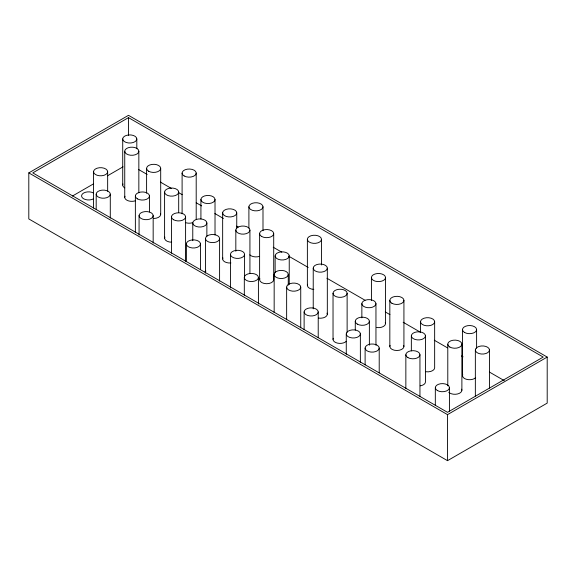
<?xml version="1.0" encoding="UTF-8"?>
<svg xmlns="http://www.w3.org/2000/svg" width="576" height="576" viewBox="0 0 576 576"><rect width="100%" height="100%" fill="white"/><g stroke="black" fill="none" stroke-linecap="round" stroke-linejoin="round"><path stroke-width="0.86" d="M28.8 172.886L128.491 115.33L547.2 357.07L547.2 403.114L447.509 460.67L28.8 218.93L28.8 172.886L447.509 414.626L547.2 357.07M128.491 117.634L32.789 172.886L447.509 412.322L543.211 357.07L128.491 117.634L128.491 135.338M72.468 196.02L93.478 183.895M107.482 175.81L123.048 166.824M138.607 169.517L147.168 174.456M160.394 182.095L171.288 188.388M178.286 192.427L182.182 194.674M196.186 202.759L201.636 205.906M214.862 213.545L223.416 218.484M236.65 226.123L238.205 227.016M273.218 247.234L281.772 252.173M288.778 256.219L308.232 267.451M326.902 278.23L365.033 300.24M385.258 311.918L389.93 314.618M403.157 322.25L420.271 332.136M434.282 340.222L447.509 347.861M461.513 355.946L463.068 356.846M489.521 372.118L504.31 380.65M489.456 349.992A7.049 4.068 0 0 1 478.879 353.52A7.049 4.068 0 0 1 478.879 346.471A7.049 4.068 0 0 1 489.456 349.992L489.456 388.073M476.604 329.602L476.604 348.199M475.351 349.992L475.351 396.043M462.506 329.602L462.506 375.653M461.887 344.182L461.887 390.226M449.424 387.677L449.424 411.581M447.79 344.182L447.79 385.798M447.509 414.626L447.509 460.67M435.326 387.677L435.326 405.382M434.65 321.746A7.049 4.068 0 0 1 424.073 325.274A7.049 4.068 0 0 1 424.073 318.218A7.049 4.068 0 0 1 434.65 321.746L434.65 367.79A7.049 4.068 0 0 1 425.772 371.722M425.455 335.873A7.049 4.068 0 0 1 414.878 339.394A7.049 4.068 0 0 1 414.878 332.345A7.049 4.068 0 0 1 425.455 335.873L425.455 381.917A7.049 4.068 0 0 1 420.228 385.848M420.552 321.746L420.552 332.374M419.947 354.737L419.947 396.36M411.35 335.873L411.35 350.921M405.85 354.737L405.85 388.39M403.927 300.384L403.927 346.428M389.83 300.384L389.83 346.428M385.524 277.546A7.049 4.068 0 0 1 374.954 281.074A7.049 4.068 0 0 1 374.954 274.025A7.049 4.068 0 0 1 385.524 277.546L385.524 323.59M379.21 348.055A7.049 4.068 0 0 1 368.64 351.583A7.049 4.068 0 0 1 368.64 344.534A7.049 4.068 0 0 1 379.21 348.055L379.21 372.852M375.955 303.674A7.049 4.068 0 0 1 365.386 307.202A7.049 4.068 0 0 1 365.386 300.154A7.049 4.068 0 0 1 375.955 303.674L375.955 345.29M371.426 277.546L371.426 300.571M369.374 321.25L369.374 345.154M365.112 348.055L365.112 364.882M361.858 303.674L361.858 317.844M360.367 333.922A7.049 4.068 0 0 1 349.79 337.45A7.049 4.068 0 0 1 349.79 330.401A7.049 4.068 0 0 1 360.367 333.922L360.367 362.261M355.277 321.25L355.277 330.106M347.126 293.292A7.049 4.068 0 0 1 336.55 296.82A7.049 4.068 0 0 1 336.55 289.771A7.049 4.068 0 0 1 347.126 293.292L347.126 332.258M346.27 333.922L346.27 354.29M333.029 293.292L333.029 339.336M327.326 268.121A7.049 4.068 0 0 1 316.757 271.642A7.049 4.068 0 0 1 316.757 264.593A7.049 4.068 0 0 1 327.326 268.121L327.326 314.165M321.473 239.306A7.049 4.068 0 0 1 310.896 242.834A7.049 4.068 0 0 1 310.896 235.786A7.049 4.068 0 0 1 321.473 239.306L321.473 264.989M318.218 311.926A7.049 4.068 0 0 1 307.642 315.446A7.049 4.068 0 0 1 307.642 308.398A7.049 4.068 0 0 1 318.218 311.926L318.218 337.601M313.229 268.121L313.229 308.851M307.375 239.306L307.375 285.358M304.121 311.926L304.121 329.638M300.737 287.129A7.049 4.068 0 0 1 290.16 290.657A7.049 4.068 0 0 1 290.16 283.608A7.049 4.068 0 0 1 300.737 287.129L300.737 327.859M289.238 255.91A7.049 4.068 0 0 1 278.662 259.438A7.049 4.068 0 0 1 278.662 252.389A7.049 4.068 0 0 1 289.238 255.91L289.238 284.249M288.259 274.457A7.049 4.068 0 0 1 277.682 277.985A7.049 4.068 0 0 1 277.682 270.936A7.049 4.068 0 0 1 288.259 274.457L288.259 285.084M286.639 287.129L286.639 319.896M275.134 255.91L275.134 272.736M274.162 274.457L274.162 312.538M273.708 233.611L273.708 279.655M262.994 206.806A7.049 4.068 0 0 1 252.418 210.326A7.049 4.068 0 0 1 252.418 203.278A7.049 4.068 0 0 1 262.994 206.806L262.994 230.71M259.61 233.611L259.61 279.655M258.415 277.481A7.049 4.068 0 0 1 247.838 281.009A7.049 4.068 0 0 1 247.838 273.96A7.049 4.068 0 0 1 258.415 277.481L258.415 304.049M249.926 230.184A7.049 4.068 0 0 1 239.22 233.568A7.049 4.068 0 0 1 239.486 226.526A7.049 4.068 0 0 1 249.926 230.184L249.926 273.571M248.897 206.806L248.897 228.053M244.577 254.362A7.049 4.068 0 0 1 234 257.882A7.049 4.068 0 0 1 234 250.834A7.049 4.068 0 0 1 244.577 254.362L244.577 276.502M244.318 277.481L244.318 295.193M236.75 212.897A7.049 4.068 0 0 1 226.174 216.418A7.049 4.068 0 0 1 226.174 209.369A7.049 4.068 0 0 1 236.75 212.897L236.75 227.945M235.829 230.004L235.829 251.251M230.479 254.362L230.479 288.007M222.653 212.897L222.653 258.941M219.593 238.558A7.049 4.068 0 0 1 209.016 242.086A7.049 4.068 0 0 1 209.016 235.037A7.049 4.068 0 0 1 219.593 238.558L219.593 281.059M215.021 199.498A7.049 4.068 0 0 1 204.451 203.026A7.049 4.068 0 0 1 204.451 195.977A7.049 4.068 0 0 1 215.021 199.498L215.021 234.922M206.87 222.977A7.049 4.068 0 0 1 196.301 226.498A7.049 4.068 0 0 1 196.301 219.449A7.049 4.068 0 0 1 206.87 222.977L206.87 236.261M205.495 238.558L205.495 273.096M200.923 199.498L200.923 218.981M200.462 243.936A7.049 4.068 0 0 1 189.886 247.464A7.049 4.068 0 0 1 189.886 240.415A7.049 4.068 0 0 1 200.462 243.936L200.462 269.618M196.2 173.088L196.2 219.132M192.773 222.977L192.773 240.682M186.365 243.936L186.365 261.648M185.594 216.864L185.594 261.144M182.102 173.088L182.102 213.826M178.69 192.089A7.049 4.068 0 0 1 168.12 195.617A7.049 4.068 0 0 1 168.12 188.568A7.049 4.068 0 0 1 178.69 192.089L178.69 212.458M171.497 216.864L171.497 253.174M164.592 192.089L164.592 238.14M160.697 168.365L160.697 214.409M153.166 215.626A7.049 4.068 0 0 1 142.596 219.154A7.049 4.068 0 0 1 142.596 212.105A7.049 4.068 0 0 1 153.166 215.626L153.166 243.079M149.465 196.013L149.465 211.946M146.599 168.365L146.599 193.154M139.068 215.626L139.068 235.109M138.845 151.236A7.049 4.068 0 0 1 128.268 154.757A7.049 4.068 0 0 1 128.268 147.708A7.049 4.068 0 0 1 138.845 151.236L138.845 192.852M136.814 138.967A7.049 4.068 0 0 1 126.238 142.488A7.049 4.068 0 0 1 126.238 135.439A7.049 4.068 0 0 1 136.814 138.967L136.814 148.709M135.367 196.013L135.367 232.315M124.74 151.236L124.74 197.28M122.717 138.967L122.717 185.011M110.29 194.162A7.049 4.068 0 0 1 99.713 197.683A7.049 4.068 0 0 1 99.713 190.634A7.049 4.068 0 0 1 110.29 194.162L110.29 218.066M107.654 171.742A7.049 4.068 0 0 1 97.078 175.262A7.049 4.068 0 0 1 97.078 168.214A7.049 4.068 0 0 1 107.654 171.742L107.654 191.225M96.192 194.162L96.192 209.218M93.557 171.742L93.557 208.044M93.6 198.785A7.049 4.068 0 0 1 83.628 198.785A7.049 4.068 0 0 1 83.628 193.032A7.049 4.068 0 0 1 93.6 193.032M327.089 313.114A7.049 4.068 0 0 1 318.456 318.096M160.459 213.358A7.049 4.068 0 0 1 153.648 218.477M273.47 278.604A7.049 4.068 0 0 1 266.659 283.723A7.049 4.068 0 0 1 259.848 278.604M346.183 341.374A7.049 4.068 0 0 1 337.378 343.102A7.049 4.068 0 0 1 333.266 338.285M403.69 345.377A7.049 4.068 0 0 1 396.878 350.503A7.049 4.068 0 0 1 390.074 345.377M313.812 289.411A7.049 4.068 0 0 1 307.613 284.299M124.783 187.891A7.049 4.068 0 0 1 122.954 183.96M192.679 222.66A7.049 4.068 0 0 1 185.63 222.66M475.661 377.683A7.049 4.068 0 0 1 466.855 379.411A7.049 4.068 0 0 1 462.744 374.594M135.317 200.801A7.049 4.068 0 0 1 127.498 200.506A7.049 4.068 0 0 1 124.985 196.229M259.466 256.37A7.049 4.068 0 0 1 249.84 254.88M385.286 322.538A7.049 4.068 0 0 1 376.654 327.521M461.642 389.174A7.049 4.068 0 0 1 457.531 393.984A7.049 4.068 0 0 1 448.733 392.263M171.641 242.208A7.049 4.068 0 0 1 164.837 237.082M230.926 262.951A7.049 4.068 0 0 1 222.89 257.89M205.927 271.058A7.049 4.068 0 0 1 204.811 271.901M357.343 324.13A7.049 4.068 0 0 0 369.137 322.301A7.049 4.068 0 0 0 360.504 317.318A7.049 4.068 0 0 0 357.343 324.13M148.666 171.238A7.049 4.068 0 0 0 160.459 169.416A7.049 4.068 0 0 0 151.826 164.434A7.049 4.068 0 0 0 148.666 171.238M261.677 236.484A7.049 4.068 0 0 0 273.47 234.662A7.049 4.068 0 0 0 264.838 229.68A7.049 4.068 0 0 0 261.677 236.484M407.916 357.617A7.049 4.068 0 0 0 419.71 355.795A7.049 4.068 0 0 0 411.077 350.806A7.049 4.068 0 0 0 407.916 357.617M137.434 198.886A7.049 4.068 0 0 0 149.227 197.064A7.049 4.068 0 0 0 140.594 192.082A7.049 4.068 0 0 0 137.434 198.886M173.556 219.744A7.049 4.068 0 0 0 185.35 217.922A7.049 4.068 0 0 0 176.717 212.933A7.049 4.068 0 0 0 173.556 219.744M391.896 303.264A7.049 4.068 0 0 0 403.69 301.435A7.049 4.068 0 0 0 395.057 296.453A7.049 4.068 0 0 0 391.896 303.264M184.169 175.968A7.049 4.068 0 0 0 195.962 174.139A7.049 4.068 0 0 0 187.33 169.157A7.049 4.068 0 0 0 184.169 175.968M464.573 332.482A7.049 4.068 0 0 0 476.366 330.66A7.049 4.068 0 0 0 467.734 325.67A7.049 4.068 0 0 0 464.573 332.482M437.386 390.55A7.049 4.068 0 0 0 449.179 388.728A7.049 4.068 0 0 0 440.546 383.746A7.049 4.068 0 0 0 437.386 390.55M449.849 347.054A7.049 4.068 0 0 0 461.642 345.233A7.049 4.068 0 0 0 453.01 340.25A7.049 4.068 0 0 0 449.849 347.054"/></g></svg>
